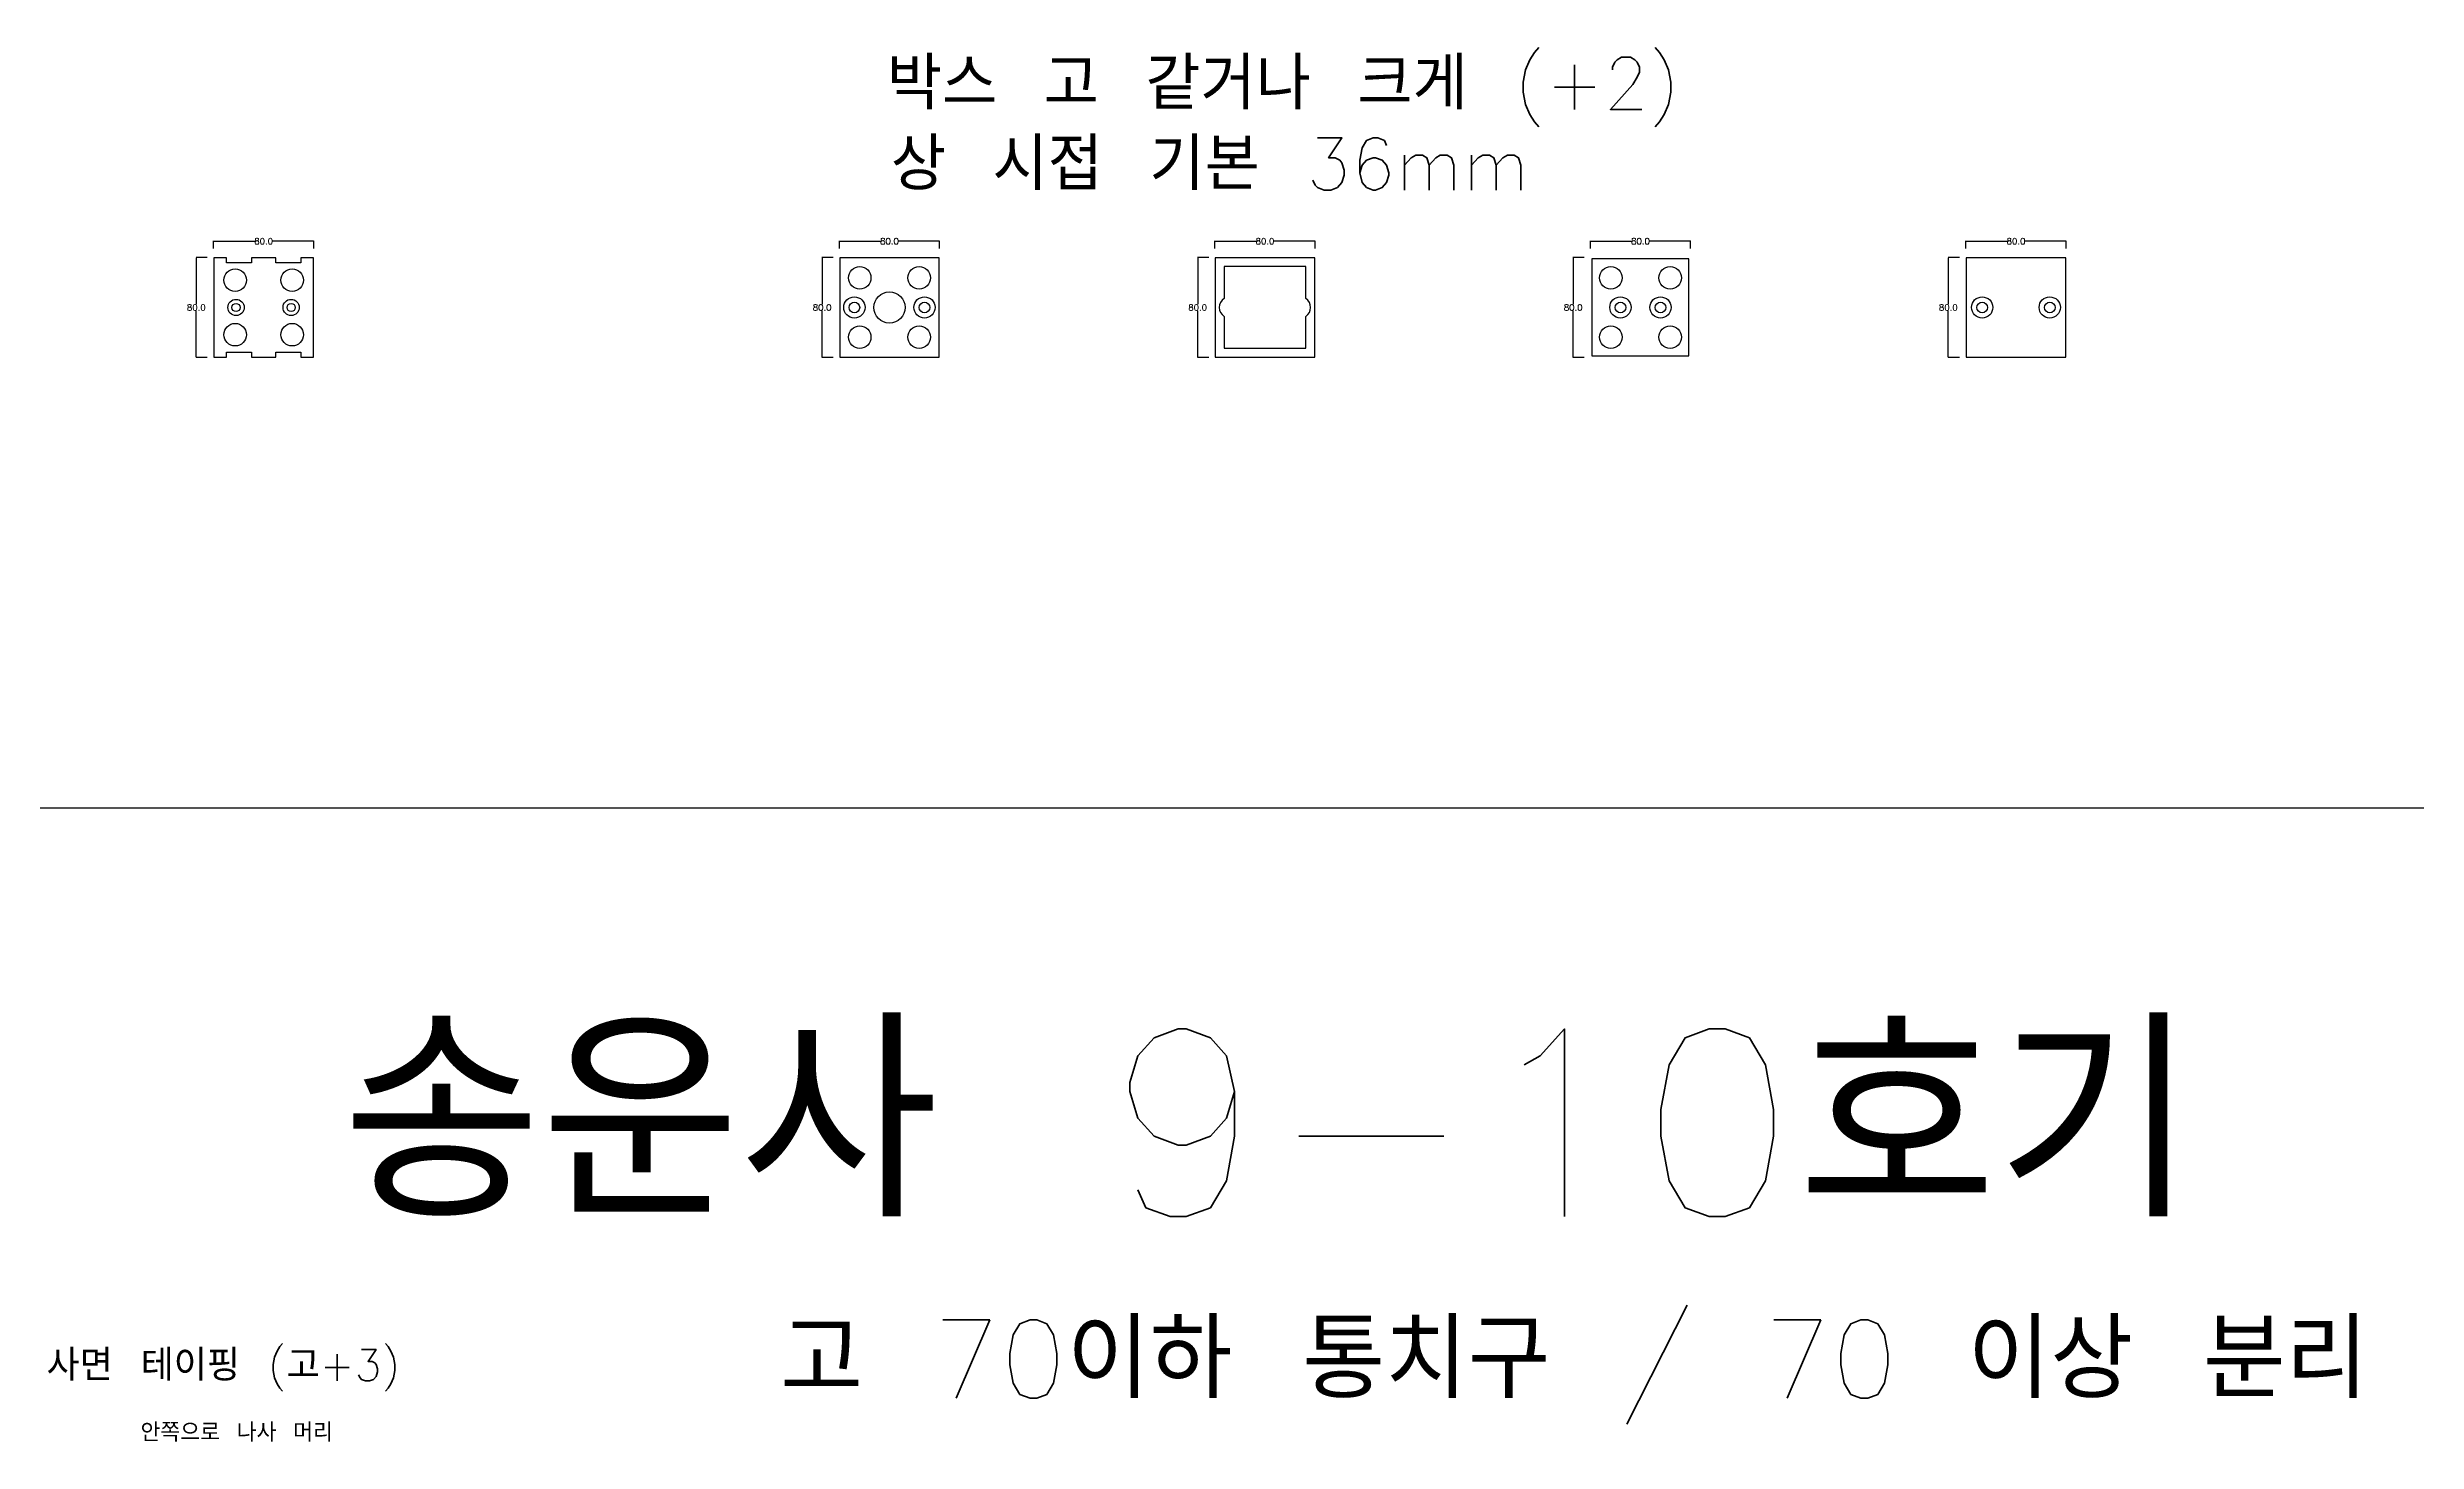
# Model space of a CAD drawing. Header units: millimetres. Extents: x -25 to 19775, y 172 to 9172.
# Drawn here: x 13753 to 15646, y 6866 to 7980 of the extents above; entities that cross this region are included whole.
import ezdxf

# ---------------------------------------------------------------- set-up
doc = ezdxf.new("R2010")
doc.units = ezdxf.units.MM
for name, color, linetype in [('TEXT', 7, 'Continuous'), ('볼트 구멍', 7, 'Continuous'), ('치구', 7, 'Continuous'), ('치수', 7, 'Continuous')]:
    doc.layers.add(name, color=color, linetype=linetype)
doc.styles.get("Standard").update_dxf_attribs({"font": 'txt.shx', "bigfont": 'whgtxt.shx'})
doc.dimstyles.get("Standard").update_dxf_attribs({"dimtxt": 7, "dimasz": 0.18, "dimexe": 0.18, "dimexo": 0.0625, "dimgap": 0.09, "dimtad": 0, "dimtih": 1, "dimtoh": 1, "dimdec": 1, "dimzin": 0, "dimdsep": 46, "dimtxsty": 'Standard', "dimcen": 0.09, "dimadec": 0, "dimazin": 0, "dimtfac": 1, "dimtdec": 1, "dimtofl": 0, "dimtmove": 0, "dimatfit": 3, "dimfxl": 0, "dimtolj": 1, "dimtzin": 0, "dimarcsym": 0})

# ---------------------------------------------------------------- blocks, each defined once
blk = doc.blocks.new('*D545')
at = {"layer": 'Defpoints', "color": 0}
for p in [(14385.5, 7818.9), (14465.5, 7824.8), (14465.5, 7818.9)]:
    blk.add_point(p, dxfattribs=at)
at = {"layer": '치수', "color": 0, "lineweight": -2}
for p, q in [((14385.5, 7819), (14385.5, 7825)), ((14385.6, 7824.8), (14418.7, 7824.8)), ((14465.3, 7824.8), (14432.2, 7824.8)), ((14465.5, 7819), (14465.5, 7825))]:
    blk.add_line(p, q, dxfattribs=at)
at = {"layer": '치수', "color": 0}
for points in [[(14385.6, 7824.8), (14385.6, 7824.8), (14385.5, 7824.8)], [(14465.3, 7824.8), (14465.3, 7824.8), (14465.5, 7824.8)]]:
    blk.add_solid(points, dxfattribs=at)
at = {"layer": '치수', "color": 0, "insert": (14425.5, 7824.8), "char_height": 5, "attachment_point": 5}
blk.add_mtext('\\A1;80.0', dxfattribs=at)
blk = doc.blocks.new('*D546')
at = {"layer": 'Defpoints', "color": 0}
for p in [(14380.6, 7811.8), (14371.7, 7731.8), (14380.6, 7731.8)]:
    blk.add_point(p, dxfattribs=at)
at = {"layer": '치수', "color": 0, "lineweight": -2}
for p, q in [((14380.5, 7811.8), (14371.5, 7811.8)), ((14371.7, 7811.6), (14371.7, 7774.4)), ((14371.7, 7732), (14371.7, 7769.2)), ((14380.5, 7731.8), (14371.5, 7731.8))]:
    blk.add_line(p, q, dxfattribs=at)
at = {"layer": '치수', "color": 0}
for points in [[(14371.6, 7811.6), (14371.7, 7811.6), (14371.7, 7811.8)], [(14371.6, 7732), (14371.7, 7732), (14371.7, 7731.8)]]:
    blk.add_solid(points, dxfattribs=at)
at = {"layer": '치수', "color": 0, "insert": (14371.7, 7771.8), "char_height": 5, "attachment_point": 5}
blk.add_mtext('\\A1;80.0', dxfattribs=at)
blk = doc.blocks.new('*D547')
at = {"layer": 'Defpoints', "color": 0}
for p in [(13880.6, 7811.8), (13871.7, 7731.8), (13880.6, 7731.8)]:
    blk.add_point(p, dxfattribs=at)
at = {"layer": '치수', "color": 0, "lineweight": -2}
for p, q in [((13880.5, 7811.8), (13871.5, 7811.8)), ((13871.7, 7811.6), (13871.7, 7774.4)), ((13871.7, 7732), (13871.7, 7769.2)), ((13880.5, 7731.8), (13871.5, 7731.8))]:
    blk.add_line(p, q, dxfattribs=at)
at = {"layer": '치수', "color": 0}
for points in [[(13871.6, 7811.6), (13871.7, 7811.6), (13871.7, 7811.8)], [(13871.6, 7732), (13871.7, 7732), (13871.7, 7731.8)]]:
    blk.add_solid(points, dxfattribs=at)
at = {"layer": '치수', "color": 0, "insert": (13871.7, 7771.8), "char_height": 5, "attachment_point": 5}
blk.add_mtext('\\A1;80.0', dxfattribs=at)
blk = doc.blocks.new('*D548')
at = {"layer": 'Defpoints', "color": 0}
for p in [(13885.5, 7818.9), (13965.5, 7824.8), (13965.5, 7818.9)]:
    blk.add_point(p, dxfattribs=at)
at = {"layer": '치수', "color": 0, "lineweight": -2}
for p, q in [((13885.5, 7819), (13885.5, 7825)), ((13885.6, 7824.8), (13918.7, 7824.8)), ((13965.3, 7824.8), (13932.2, 7824.8)), ((13965.5, 7819), (13965.5, 7825))]:
    blk.add_line(p, q, dxfattribs=at)
at = {"layer": '치수', "color": 0}
for points in [[(13885.6, 7824.8), (13885.6, 7824.8), (13885.5, 7824.8)], [(13965.3, 7824.8), (13965.3, 7824.8), (13965.5, 7824.8)]]:
    blk.add_solid(points, dxfattribs=at)
at = {"layer": '치수', "color": 0, "insert": (13925.5, 7824.8), "char_height": 5, "attachment_point": 5}
blk.add_mtext('\\A1;80.0', dxfattribs=at)
blk = doc.blocks.new('*D549')
at = {"layer": 'Defpoints', "color": 0}
for p in [(14985.5, 7818.9), (15065.5, 7824.8), (15065.5, 7818.9)]:
    blk.add_point(p, dxfattribs=at)
at = {"layer": '치수', "color": 0, "lineweight": -2}
for p, q in [((14985.5, 7819), (14985.5, 7825)), ((14985.6, 7824.8), (15018.7, 7824.8)), ((15065.3, 7824.8), (15032.2, 7824.8)), ((15065.5, 7819), (15065.5, 7825))]:
    blk.add_line(p, q, dxfattribs=at)
at = {"layer": '치수', "color": 0}
for points in [[(14985.6, 7824.8), (14985.6, 7824.8), (14985.5, 7824.8)], [(15065.3, 7824.8), (15065.3, 7824.8), (15065.5, 7824.8)]]:
    blk.add_solid(points, dxfattribs=at)
at = {"layer": '치수', "color": 0, "insert": (15025.5, 7824.8), "char_height": 5, "attachment_point": 5}
blk.add_mtext('\\A1;80.0', dxfattribs=at)
blk = doc.blocks.new('*D550')
at = {"layer": 'Defpoints', "color": 0}
for p in [(14980.6, 7811.8), (14971.7, 7731.8), (14980.6, 7731.8)]:
    blk.add_point(p, dxfattribs=at)
at = {"layer": '치수', "color": 0, "lineweight": -2}
for p, q in [((14980.5, 7811.8), (14971.5, 7811.8)), ((14971.7, 7811.6), (14971.7, 7774.4)), ((14971.7, 7732), (14971.7, 7769.2)), ((14980.5, 7731.8), (14971.5, 7731.8))]:
    blk.add_line(p, q, dxfattribs=at)
at = {"layer": '치수', "color": 0}
for points in [[(14971.6, 7811.6), (14971.7, 7811.6), (14971.7, 7811.8)], [(14971.6, 7732), (14971.7, 7732), (14971.7, 7731.8)]]:
    blk.add_solid(points, dxfattribs=at)
at = {"layer": '치수', "color": 0, "insert": (14971.7, 7771.8), "char_height": 5, "attachment_point": 5}
blk.add_mtext('\\A1;80.0', dxfattribs=at)
blk = doc.blocks.new('*D551')
at = {"layer": 'Defpoints', "color": 0}
for p in [(14685.5, 7818.9), (14765.5, 7824.8), (14765.5, 7818.9)]:
    blk.add_point(p, dxfattribs=at)
at = {"layer": '치수', "color": 0, "lineweight": -2}
for p, q in [((14685.5, 7819), (14685.5, 7825)), ((14685.6, 7824.8), (14718.7, 7824.8)), ((14765.3, 7824.8), (14732.2, 7824.8)), ((14765.5, 7819), (14765.5, 7825))]:
    blk.add_line(p, q, dxfattribs=at)
at = {"layer": '치수', "color": 0}
for points in [[(14685.6, 7824.8), (14685.6, 7824.8), (14685.5, 7824.8)], [(14765.3, 7824.8), (14765.3, 7824.8), (14765.5, 7824.8)]]:
    blk.add_solid(points, dxfattribs=at)
at = {"layer": '치수', "color": 0, "insert": (14725.5, 7824.8), "char_height": 5, "attachment_point": 5}
blk.add_mtext('\\A1;80.0', dxfattribs=at)
blk = doc.blocks.new('*D552')
at = {"layer": 'Defpoints', "color": 0}
for p in [(14680.6, 7811.8), (14671.7, 7731.8), (14680.6, 7731.8)]:
    blk.add_point(p, dxfattribs=at)
at = {"layer": '치수', "color": 0, "lineweight": -2}
for p, q in [((14680.5, 7811.8), (14671.5, 7811.8)), ((14671.7, 7811.6), (14671.7, 7774.4)), ((14671.7, 7732), (14671.7, 7769.2)), ((14680.5, 7731.8), (14671.5, 7731.8))]:
    blk.add_line(p, q, dxfattribs=at)
at = {"layer": '치수', "color": 0}
for points in [[(14671.6, 7811.6), (14671.7, 7811.6), (14671.7, 7811.8)], [(14671.6, 7732), (14671.7, 7732), (14671.7, 7731.8)]]:
    blk.add_solid(points, dxfattribs=at)
at = {"layer": '치수', "color": 0, "insert": (14671.7, 7771.8), "char_height": 5, "attachment_point": 5}
blk.add_mtext('\\A1;80.0', dxfattribs=at)
blk = doc.blocks.new('*D553')
at = {"layer": 'Defpoints', "color": 0}
for p in [(15280.3, 7811.8), (15271.4, 7731.8), (15280.3, 7731.8)]:
    blk.add_point(p, dxfattribs=at)
at = {"layer": '치수', "color": 0, "lineweight": -2}
for p, q in [((15280.3, 7811.8), (15271.2, 7811.8)), ((15271.4, 7811.6), (15271.4, 7774.4)), ((15271.4, 7732), (15271.4, 7769.2)), ((15280.3, 7731.8), (15271.2, 7731.8))]:
    blk.add_line(p, q, dxfattribs=at)
at = {"layer": '치수', "color": 0}
for points in [[(15271.4, 7811.6), (15271.4, 7811.6), (15271.4, 7811.8)], [(15271.4, 7732), (15271.4, 7732), (15271.4, 7731.8)]]:
    blk.add_solid(points, dxfattribs=at)
at = {"layer": '치수', "color": 0, "insert": (15271.4, 7771.8), "char_height": 5, "attachment_point": 5}
blk.add_mtext('\\A1;80.0', dxfattribs=at)
blk = doc.blocks.new('*D554')
at = {"layer": 'Defpoints', "color": 0}
for p in [(15285.5, 7818.9), (15365.5, 7824.8), (15365.5, 7818.9)]:
    blk.add_point(p, dxfattribs=at)
at = {"layer": '치수', "color": 0, "lineweight": -2}
for p, q in [((15285.5, 7819), (15285.5, 7825)), ((15285.6, 7824.8), (15318.7, 7824.8)), ((15365.3, 7824.8), (15332.2, 7824.8)), ((15365.5, 7819), (15365.5, 7825))]:
    blk.add_line(p, q, dxfattribs=at)
at = {"layer": '치수', "color": 0}
for points in [[(15285.6, 7824.8), (15285.6, 7824.8), (15285.5, 7824.8)], [(15365.3, 7824.8), (15365.3, 7824.8), (15365.5, 7824.8)]]:
    blk.add_solid(points, dxfattribs=at)
at = {"layer": '치수', "color": 0, "insert": (15325.5, 7824.8), "char_height": 5, "attachment_point": 5}
blk.add_mtext('\\A1;80.0', dxfattribs=at)

msp = doc.modelspace()

# ---------------------------------------------------------------- linework, layer by layer
at = {"layer": 'TEXT', "color": 6}
msp.add_line((19775.462, 7371.825), (-24.538, 7371.825), dxfattribs=at)
at = {"layer": '볼트 구멍', "color": 6}
for centre in [(14397.462, 7771.825), (14453.462, 7771.825), (15009.462, 7771.825), (15041.462, 7771.825), (15298.462, 7771.825), (15352.462, 7771.825)]:
    msp.add_circle(centre, 8.5, dxfattribs=at)
at = {"layer": '볼트 구멍', "color": 3}
for centre, radius in [((14425.462, 7771.825), 12.5), ((13903.462, 7771.825), 3.25), ((13947.462, 7771.825), 3.25)]:
    msp.add_circle(centre, radius, dxfattribs=at)
at = {"layer": '볼트 구멍', "color": 2}
for centre, radius in [((13903.462, 7771.825), 6.5), ((13947.462, 7771.825), 6.5), ((14397.462, 7771.825), 4.25), ((14453.462, 7771.825), 4.25), ((15009.462, 7771.825), 4.25), ((15041.462, 7771.825), 4.25), ((15298.462, 7771.825), 4.25), ((15352.462, 7771.825), 4.25)]:
    msp.add_circle(centre, radius, dxfattribs=at)
at = {"layer": '치구'}
for points in [[(13885.712, 7732.075), (13895.712, 7732.075), (13895.712, 7736.075), (13915.712, 7736.075), (13915.712, 7732.075), (13935.212, 7732.075), (13935.212, 7736.075), (13955.212, 7736.075), (13955.212, 7732.075), (13965.212, 7732.075), (13965.212, 7811.575), (13955.212, 7811.575), (13955.212, 7807.575), (13935.212, 7807.575), (13935.212, 7811.575), (13915.712, 7811.575), (13915.712, 7807.575), (13895.712, 7807.575), (13895.712, 7811.575), (13885.712, 7811.575)], [(14385.712, 7811.575), (14385.712, 7732.075), (14465.212, 7732.075), (14465.212, 7811.575)], [(14685.712, 7811.575), (14685.712, 7732.075), (14765.212, 7732.075), (14765.212, 7811.575)], [(14986.712, 7810.575), (14986.712, 7733.075), (15064.212, 7733.075), (15064.212, 7810.575)], [(15285.712, 7811.575), (15285.712, 7732.075), (15365.212, 7732.075), (15365.212, 7811.575)]]:
    msp.add_lwpolyline(points, close=True, dxfattribs=at)
msp.add_lwpolyline([(14692.812, 7764.71), (14692.812, 7739.175), (14758.112, 7739.175), (14758.112, 7764.71, 0.54108748), (14758.112, 7778.94), (14758.112, 7804.475), (14692.812, 7804.475), (14692.812, 7778.94, 0.54108748)], format="xyb", close=True, dxfattribs=at)
at = {"layer": '치구', "color": 0}
for centre in [(13902.712, 7793.575), (13948.212, 7793.575), (14401.712, 7795.575), (14449.212, 7795.575), (15001.712, 7795.575), (15049.212, 7795.575), (13902.712, 7750.075), (13948.212, 7750.075), (14401.712, 7748.075), (14449.212, 7748.075), (15001.712, 7748.075), (15049.212, 7748.075)]:
    msp.add_circle(centre, 9, dxfattribs=at)

# ---------------------------------------------------------------- texts
at = {"layer": 'TEXT', "color": 1}
for s, height, p in [('박스 고 같거나 크게 (+2)', 41.66667, (14423.414, 7930.058)), ('상 시접 기본 36mm', 41.66667, (14426.558, 7865.654)), ('안쪽으로 나사 머리', 15, (13827.115, 6865.533))]:
    msp.add_text(s, height=height, dxfattribs=at).set_placement(p)
at = {"layer": 'TEXT', "color": 3}
msp.add_text('송운사 9-10호기', height=150, dxfattribs=at).set_placement((13988.447, 7045.315))
at = {"layer": 'TEXT', "color": 1, "linetype": 'Continuous'}
msp.add_text('고 70이하 통치구 / 70 이상 분리', height=62.5, dxfattribs=at).set_placement((14338.264, 6900.24))
at = {"layer": 'TEXT', "linetype": 'Continuous'}
msp.add_text('사면 테이핑 (고+3)', height=25, dxfattribs=at).set_placement((13752.064, 6914.124))

# ---------------------------------------------------------------- dimensions: what is measured, and where the dimension line sits
at = {"layer": '치수', "color": 4}
for base, p1, p2, picture, middle in [((13965.462, 7824.815), (13885.462, 7818.932), (13965.462, 7818.932), '*D548', (13925.462, 7824.815)), ((14465.462, 7824.815), (14385.462, 7818.932), (14465.462, 7818.932), '*D545', (14425.462, 7824.815)), ((14765.462, 7824.815), (14685.462, 7818.932), (14765.462, 7818.932), '*D551', (14725.462, 7824.815)), ((15065.462, 7824.815), (14985.462, 7818.932), (15065.462, 7818.932), '*D549', (15025.462, 7824.815)), ((15365.462, 7824.815), (15285.462, 7818.932), (15365.462, 7818.932), '*D554', (15325.462, 7824.815))]:
    dim = msp.add_linear_dim(base=base, p1=p1, p2=p2, dimstyle='Standard', override={"dimtxt": 5}, dxfattribs=at)
    dim.commit()
    dim.dimension.update_dxf_attribs({"geometry": picture, "text_midpoint": middle})
for base, p1, p2, picture, middle in [((13871.666, 7731.825), (13880.57, 7811.825), (13880.57, 7731.825), '*D547', (13871.666, 7771.825)), ((14371.666, 7731.825), (14380.57, 7811.825), (14380.57, 7731.825), '*D546', (14371.666, 7771.825)), ((14671.666, 7731.825), (14680.57, 7811.825), (14680.57, 7731.825), '*D552', (14671.666, 7771.825)), ((14971.666, 7731.825), (14980.57, 7811.825), (14980.57, 7731.825), '*D550', (14971.666, 7771.825)), ((15271.416, 7731.825), (15280.32, 7811.825), (15280.32, 7731.825), '*D553', (15271.416, 7771.825))]:
    dim = msp.add_linear_dim(base=base, p1=p1, p2=p2, angle=90, dimstyle='Standard', override={"dimtxt": 5}, dxfattribs=at)
    dim.commit()
    dim.dimension.update_dxf_attribs({"geometry": picture, "text_midpoint": middle})

doc.saveas('drawing.dxf')
